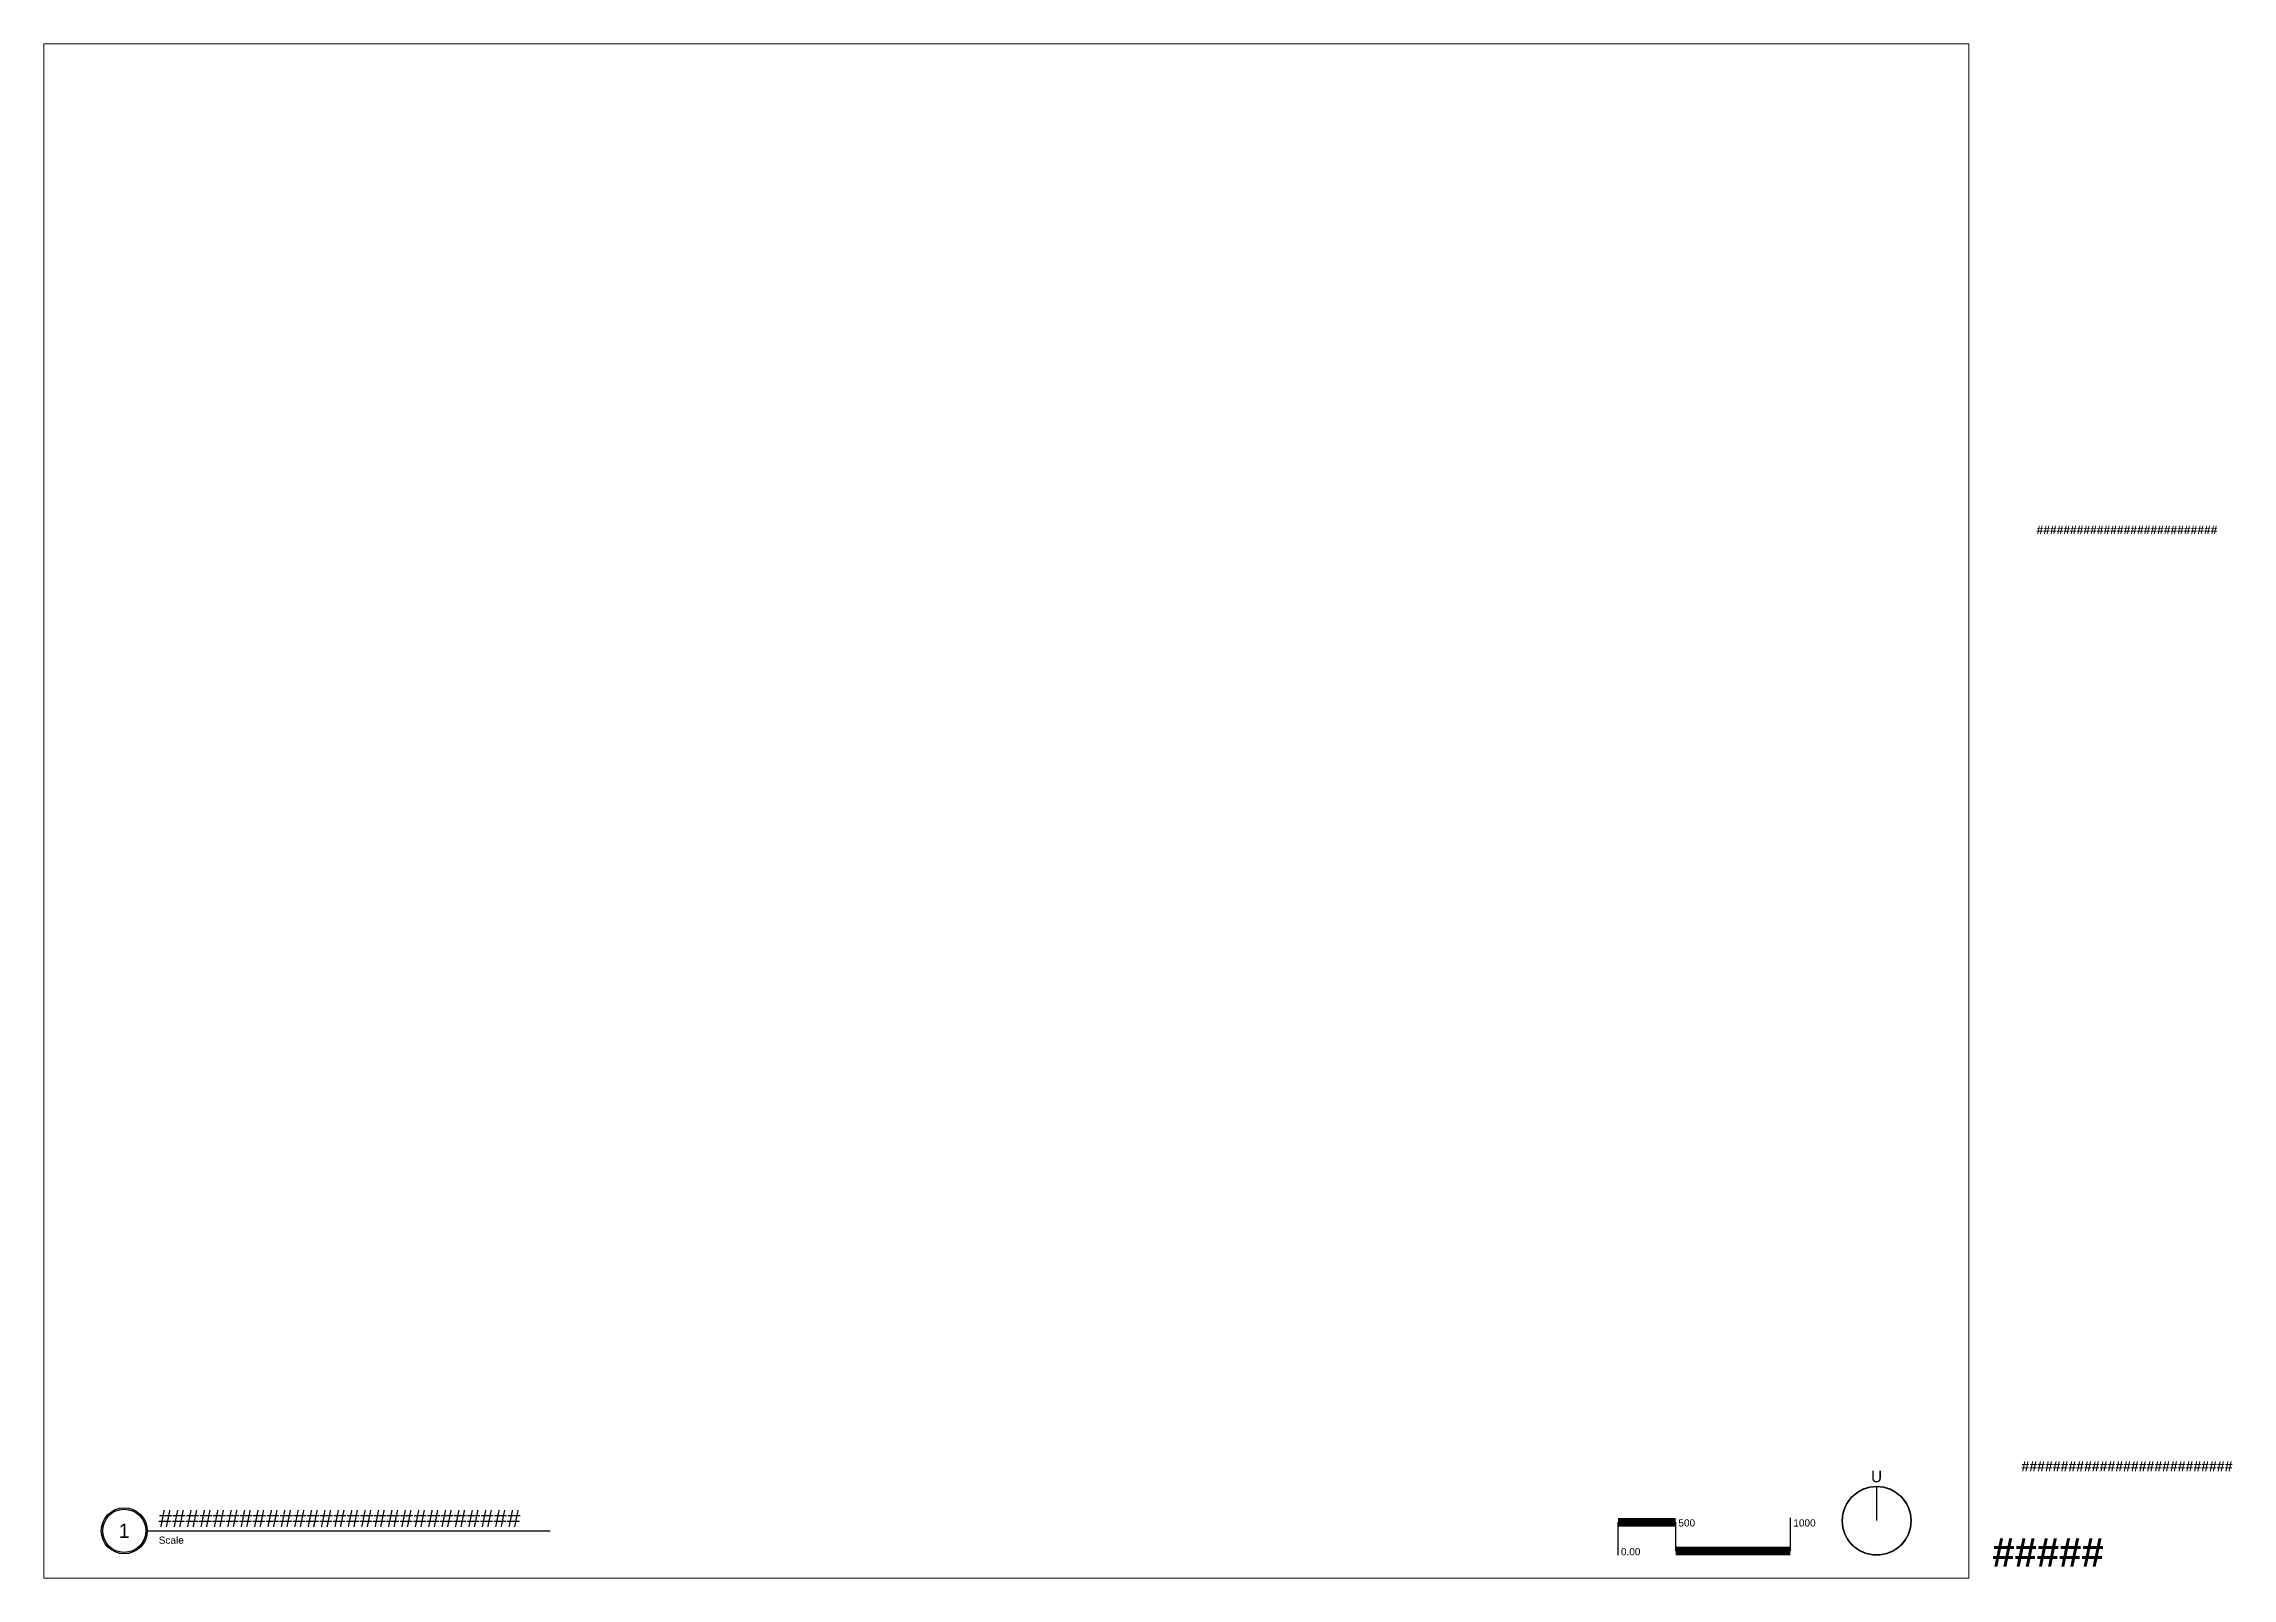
# Paper-space layout 'A3' of a CAD drawing. Header units: centimetres. Extents: x 20 to 401, y 15 to 282.
import ezdxf
from ezdxf.enums import TextEntityAlignment as Align

# ---------------------------------------------------------------- set-up
doc = ezdxf.new("R2010")
doc.units = ezdxf.units.CM
for name, color, linetype in [('A-ANNOTATION', 144, 'Continuous'), ('A-TEXT', 254, 'Continuous'), ('A-TEXT @ 0.1', 254, 'Continuous'), ('A-TITLEBLOCK', 19, 'Continuous')]:
    doc.layers.add(name, color=color, linetype=linetype)
doc.styles.add('Font 9 pt', font='GOTHIC.TTF', dxfattribs={"height": 2.15})
doc.styles.get("Standard").update_dxf_attribs({"font": 'arial.ttf'})

# ---------------------------------------------------------------- blocks, each defined once
blk = doc.blocks.new('*U25')
at = {"layer": 'A-ANNOTATION', "ltscale": 0.25}
h = blk.add_hatch(color=256, dxfattribs=at)
h.dxf.hatch_style = 1
h.paths.add_polyline_path([(-6, 0, 1), (6, 0, 1)])
h.paths.add_polyline_path([(5.94, 0, 1), (-5.94, 0, 1)], flags=16)
at = {"layer": 'A-ANNOTATION', "const_width": 0.25}
blk.add_lwpolyline([(0, 5.94), (0, 0)], dxfattribs=at)
at = {"layer": 'A-ANNOTATION'}
for radius in [6, 5.94]:
    blk.add_circle((0, 0), radius, dxfattribs=at)
blk = doc.blocks.new('*U27')
at = {"layer": 'A-ANNOTATION'}
for p, q in [((0, 0), (0, 5.75)), ((10, 5.75), (10, 0.75)), ((30, 0.75), (30, 6.5))]:
    blk.add_line(p, q, dxfattribs=at)
at = {"layer": 'A-ANNOTATION', "const_width": 1.5}
for points in [[(0, 5.75), (10, 5.75)], [(10, 0.75), (30, 0.75)]]:
    blk.add_lwpolyline(points, dxfattribs=at)
at = {"layer": 'A-TEXT', "ltscale": 0.25}
for p in [(15.5, 5), (45.5, 5), (0.5, 0)]:
    blk.add_attdef('VALUE', p, '', height=1.25, dxfattribs=at)
blk = doc.blocks.new('*U51')
at = {"layer": 'A-ANNOTATION'}
h = blk.add_hatch(color=256, dxfattribs=at)
h.dxf.hatch_style = 1
h.paths.add_polyline_path([(-4, 0, 1), (4, 0, 1)])
h.paths.add_polyline_path([(3.75, 0, -1), (-3.75, 0, -1)], flags=16)
blk.add_lwpolyline([(4, 0), (74.14, 0)], dxfattribs=at)
for radius in [4, 3.75]:
    blk.add_circle((0, 0), radius, dxfattribs=at)
at = {"layer": 'A-TEXT'}
blk.add_attdef('NUMBER', text='', height=1.25, dxfattribs=at).set_placement((0, 0), align=Align.MIDDLE_CENTER)
for tag, p in [('TITLE', (2.75, 0)), ('SCALE', (2.75, -1.25))]:
    blk.add_attdef(tag, p, '', height=1.25, dxfattribs=at)

psp = doc.layouts.new('A3')

# ---------------------------------------------------------------- block references
psp.add_blockref('*U25', (338.94, 25))
ref = psp.add_blockref('*U51', (34, 23.25))
ref.add_attrib('NUMBER', '1', dxfattribs={"layer": 'A-TEXT', "height": 2.5}).set_placement((34, 23.25), align=Align.MIDDLE_CENTER)
ref.add_attrib('SCALE', 'Scale', dxfattribs={"layer": 'A-TEXT', "height": 1.25}).set_placement((40, 22.25), align=Align.TOP_LEFT)
ref.add_attrib('TITLE', '###########################', dxfattribs={"layer": 'A-TEXT', "height": 3}).set_placement((40, 23.01), align=Align.BOTTOM_LEFT)
ref = psp.add_blockref('*U27', (293.94, 19))
ref.add_attrib('VALUE', '1000', (324.44, 24), dxfattribs={"layer": 'A-TEXT', "ltscale": 0.25, "height": 1.25})
ref.add_attrib('VALUE', '500', (304.44, 24), dxfattribs={"layer": 'A-TEXT', "ltscale": 0.25, "height": 1.25})
ref.add_attrib('VALUE', '0.00', (294.44, 19), dxfattribs={"layer": 'A-TEXT', "ltscale": 0.25, "height": 1.25})

# ---------------------------------------------------------------- texts
at = {"layer": 'A-TEXT @ 0.1', "ltscale": 0.25, "insert": (338.92, 32.69), "char_height": 2, "attachment_point": 5, "style": 'Font 9 pt'}
psp.add_mtext_dynamic_manual_height_columns('U', width=3.2387, gutter_width=1.07, heights=[0], dxfattribs=at)
at = {"layer": 'A-TITLEBLOCK', "attachment_point": 5}
for s, insert, char_height, width in [('{\\fArial|b1|i0|c0|p34;###########################}', (382.5, 197.44), 1.5, 51), ('{\\fArial|b1|i0|c0|p34;###########################}', (382.5, 34.5), 1.75, 41.25), ('{\\fArial|b1|i0|c0|p34;#####}', (368.75, 19.51), 5, 27.5)]:
    psp.add_mtext(s, dxfattribs=dict(at, insert=insert, char_height=char_height, width=width))

# ---------------------------------------------------------------- viewports
at = {"layer": 'Defpoints'}
vp = psp.add_viewport(center=(187.5, 148.5), size=(335, 267), view_center_point=(-313.97, 86.86), view_height=1869, dxfattribs=at)
vp.frozen_layers = ['A-TEXT @ 0.1']

doc.saveas('drawing.dxf')
